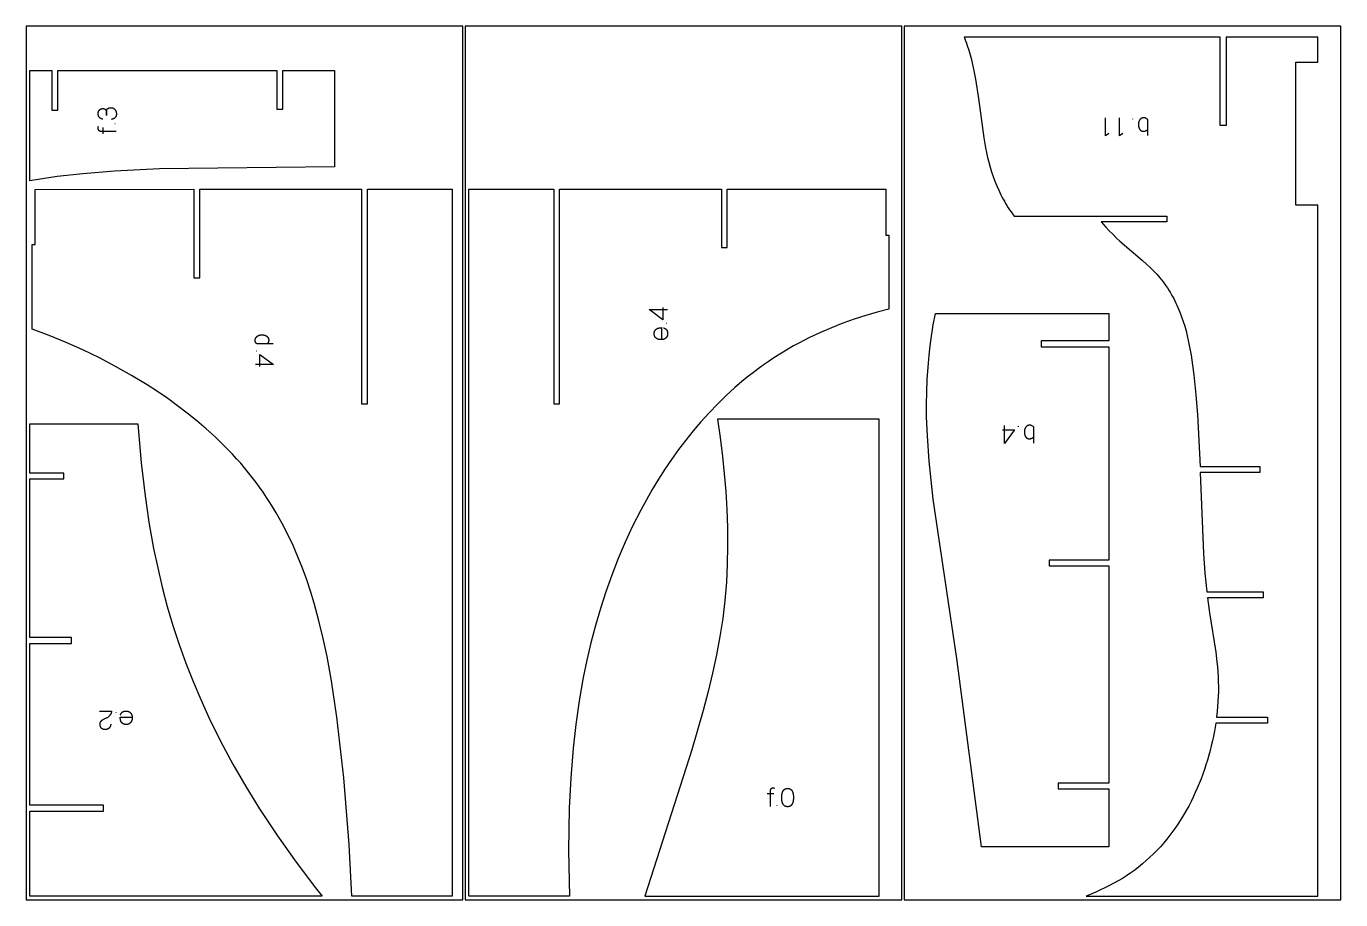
# Model space of a CAD drawing. Header units: millimetres. Extents: x 1718 to 33616, y 5029 to 7469.
# Drawn here: x 10305 to 13978, y 5029 to 7469 of the extents above; entities that cross this region are included whole.
import ezdxf

# ---------------------------------------------------------------- set-up
doc = ezdxf.new("R2010")
doc.units = ezdxf.units.MM
for name, color, linetype, true_color in [('ZZ_CORTE', 1, 'Continuous', 0xff0000), ('ZZ_GRABADO', 98, 'Continuous', 0x005600), ('ZZ_PANEL', 18, 'Continuous', 0x000000)]:
    doc.layers.add(name, color=color, linetype=linetype, true_color=true_color)

msp = doc.modelspace()

# ---------------------------------------------------------------- linework, layer by layer
at = {"layer": 'ZZ_CORTE'}
for points in [[(12925.8, 7439.2), (12927.9, 7434), (12930, 7428.7), (12932.4, 7422.3), (12934.7, 7415.8), (12939, 7402.7), (12942.8, 7389.4), (12946.3, 7376.1), (12949.5, 7362.6), (12952.4, 7349.1), (12957.5, 7322), (12966, 7267.2), (12981.1, 7157.4), (12985.8, 7130), (12988.5, 7116.4), (12991.5, 7102.9), (12994.8, 7089.4), (12998.4, 7076), (13002.5, 7062.8), (13006.9, 7049.6), (13011.7, 7036.6), (13016.9, 7023.7), (13022.5, 7011), (13028.5, 6998.6), (13031.7, 6992.4), (13035, 6986.3), (13038.4, 6980.3), (13041.9, 6974.3), (13045.5, 6968.4), (13049.3, 6962.5), (13053.1, 6956.7), (13057, 6951), (13061.3, 6945.1), (13065.6, 6939.2)], [(13267.1, 5039.2), (13914.4, 5039.2), (13914.4, 6969.2), (13853.1, 6969.2), (13853.1, 7369.2), (13914.4, 7369.2), (13914.4, 7439.2), (13684.4, 7439.2), (13657.9, 7439.2), (13657.9, 7192.2), (13641.4, 7192.2), (13641.4, 7439.2), (13155.8, 7439.2), (12925.8, 7439.2)], [(10315, 7037.9), (10315, 7345.8), (10376.4, 7345.8), (10376.4, 7234.8), (10392.9, 7234.8), (10392.9, 7345.8), (11005.3, 7345.8), (11005.3, 7237.5), (11021.8, 7237.5), (11021.8, 7345.8), (11166.5, 7345.8), (11166.5, 7077)], [(11166.5, 7077), (10677.3, 7071.5), (10552, 7064.9), (10462.8, 7057.4), (10391.7, 7049.2), (10321, 7038.8), (10315, 7037.9)], [(10321.8, 6622.8), (10321.8, 6859.9), (10330.1, 6859.9), (10330.1, 7013.5), (10773.2, 7013.8), (10773.2, 6766.4), (10789.7, 6766.4), (10789.7, 7013.8), (11241.8, 7014.1), (11241.8, 6414.6), (11258.3, 6414.6), (11258.3, 7014.1), (11495.6, 7014.2), (11495.6, 5039.2), (11214.4, 5039.2)], [(11822.9, 5039.2), (11541.7, 5039.2), (11541.7, 7014.2), (11779, 7014.2), (11779, 6414.7), (11795.5, 6414.7), (11795.5, 7014.2), (12247.6, 7014.2), (12247.6, 6851), (12264.1, 6851), (12264.1, 7014.2), (12707.2, 7014.2), (12707.2, 6885.3), (12715.5, 6885.3), (12715.5, 6678.8)], [(13065.6, 6939.2), (13295.6, 6939.2), (13492, 6939.2), (13492, 6922.7), (13308.8, 6922.7)], [(13308.8, 6922.7), (13315.3, 6915.3), (13321.8, 6908), (13331.4, 6898), (13341.2, 6888.2), (13351.2, 6878.6), (13361.4, 6869.3), (13424.6, 6815.4), (13434.8, 6806.1), (13444.9, 6796.6), (13454.6, 6786.7), (13459.4, 6781.7), (13464.1, 6776.6), (13468.7, 6771.4), (13473.1, 6766.1), (13477.5, 6760.7), (13481.8, 6755.2), (13485.9, 6749.7), (13489.9, 6744.1), (13493.9, 6738.3), (13497.6, 6732.5), (13501.3, 6726.6), (13504.9, 6720.7), (13508.3, 6714.7), (13511.6, 6708.6), (13514.8, 6702.4), (13517.9, 6696.2), (13520.8, 6689.9), (13523.6, 6683.6), (13526.4, 6677.2), (13529, 6670.7), (13533.8, 6657.8), (13538.3, 6644.6), (13542.4, 6631.4), (13546.1, 6618), (13549.5, 6604.5), (13552.5, 6591), (13555.3, 6577.4), (13560.3, 6550.1), (13564.5, 6522.7), (13568.1, 6495.2), (13573.9, 6440), (13578.2, 6384.7), (13585.3, 6239.2)], [(12715.5, 6678.8), (12683.2, 6670.5), (12650.8, 6661.1), (12618.6, 6650.8), (12586.9, 6639.5), (12555.5, 6627.2), (12524.5, 6613.9), (12494, 6599.5), (12464.1, 6584.2), (12449.3, 6576.1), (12434.7, 6567.8), (12420.3, 6559.2), (12406, 6550.3), (12391.8, 6541.2), (12377.9, 6531.9), (12364.1, 6522.3), (12350.5, 6512.5), (12337, 6502.4), (12323.8, 6492.1), (12310.7, 6481.6), (12285.1, 6459.8), (12260.3, 6437.2), (12236.3, 6413.8), (12213.1, 6389.6), (12190.6, 6364.7), (12168.9, 6339.2), (12148, 6313.2), (12127.8, 6286.6), (12108.4, 6259.4), (12089.7, 6231.8), (12071.7, 6203.8), (12054.5, 6175.3), (12037.9, 6146.5), (12022.1, 6117.3), (11999.6, 6072.9), (11978.7, 6027.9), (11959.3, 5982.2), (11941.2, 5936), (11924.6, 5889.4), (11909.4, 5842.3), (11895.5, 5794.8), (11882.9, 5747), (11871.6, 5698.8), (11861.5, 5650.2), (11850, 5585), (11840.6, 5519.1), (11833.2, 5452.8), (11826.5, 5369.3), (11822.5, 5285.3), (11820.7, 5167), (11822.9, 5039.2)], [(12974.9, 5176.9), (12906, 5703.3), (12839.9, 6148.2), (12828.5, 6254.7), (12823.4, 6325.3), (12821.2, 6378.1), (12820.8, 6413), (12821.3, 6447.7), (12822.7, 6482.2), (12825, 6516.5), (12828.2, 6550.5), (12832.3, 6584.4), (12839.9, 6634.9), (12845.6, 6667)], [(12845.6, 6667), (13329.9, 6667), (13329.9, 6590.3), (13141.2, 6590.3), (13141.2, 6573.8), (13330, 6573.8), (13330.3, 5978.1), (13163.8, 5978.1), (13163.8, 5961.6), (13330.3, 5961.6), (13330.7, 5355.2), (13188.7, 5355.2), (13188.7, 5338.7), (13330.7, 5338.7), (13330.8, 5176.9), (12974.9, 5176.9)], [(11214.4, 5039.2), (11207.4, 5183), (11192.1, 5369.8), (11172.9, 5539.6), (11157.8, 5641.1), (11145.5, 5708.4), (11134.9, 5758.6), (11123, 5808.5), (11109.4, 5858), (11099.4, 5890.8), (11088.6, 5923.2), (11076.8, 5955.3), (11064.2, 5987.1), (11050.6, 6018.5), (11035.9, 6049.4), (11020.3, 6079.8), (11012.1, 6094.8), (11003.6, 6109.6), (10994.8, 6124.3), (10985.8, 6138.8), (10976.5, 6153.2), (10967, 6167.3), (10957.1, 6181.3), (10947.1, 6195.1), (10936.7, 6208.7), (10926.1, 6222.2), (10915.3, 6235.4), (10904.2, 6248.4), (10892.9, 6261.1), (10881.3, 6273.7), (10857.5, 6298.3), (10833, 6322), (10807.7, 6345), (10781.7, 6367.2), (10755.1, 6388.6), (10727.9, 6409.4), (10700.2, 6429.4), (10672, 6448.7), (10643.3, 6467.3), (10599.5, 6493.9), (10554.8, 6519), (10509.3, 6542.7), (10463, 6565), (10416.2, 6585.8), (10368.7, 6605.2), (10321.8, 6622.8)], [(11132, 5039.2), (10315, 5039.2), (10315, 5276.5), (10520.9, 5276.5), (10520.9, 5293), (10315, 5293), (10315, 5745.1), (10431.6, 5745.1), (10431.6, 5761.6), (10315, 5761.6), (10315, 6204.7), (10409.9, 6204.7), (10409.9, 6221.2), (10315, 6221.2), (10315, 6358.6), (10617.1, 6358.6)], [(10617.1, 6358.6), (10626.4, 6249.6), (10637.1, 6157.3), (10647.9, 6083.8), (10660.8, 6010.6), (10672.2, 5956.2), (10684.9, 5902), (10699.1, 5848.4), (10714.9, 5795.2), (10732.2, 5742.6), (10750.9, 5690.5), (10771.1, 5639.1), (10792.6, 5588.3), (10815.4, 5538.2), (10847.8, 5472.5), (10882.3, 5408.2), (10918.7, 5345.1), (10956.8, 5283.2), (11006.7, 5207.7), (11058.9, 5134.2), (11113.4, 5062.6), (11132, 5039.2)], [(12236.4, 6371.9), (12243.9, 6320.3), (12250.4, 6267.8), (12255.5, 6218.8), (12259.6, 6169.2), (12262.7, 6119.1), (12264.5, 6068.6), (12265, 6017.8), (12264.1, 5967), (12261.6, 5916.1), (12257.4, 5865.3), (12254.6, 5840.1), (12251.3, 5814.8), (12243.6, 5764.3), (12234.2, 5713.6), (12223.1, 5662.4), (12210.6, 5610.5), (12196.7, 5557.6), (12164.8, 5447.8), (12033.4, 5039.2)], [(12033.4, 5039.2), (12688.2, 5039.2), (12688.2, 5734.9), (12688.2, 5751.4), (12688.2, 6363.7), (12688.2, 6371.9), (12514.1, 6371.9), (12236.4, 6371.9)], [(13585.3, 6239.2), (13751.9, 6239.2), (13751.9, 6222.7), (13585.8, 6222.7)], [(13606.2, 5872.7), (13612, 5830.9), (13629.3, 5721.2), (13632.6, 5693.6), (13633.9, 5679.8), (13635, 5666), (13635.8, 5652.1), (13636.3, 5638.2), (13636.5, 5624.4), (13636.4, 5610.5), (13636, 5596.6), (13635.4, 5582.7), (13634.4, 5568.9), (13633.1, 5555.1), (13631.3, 5539.2)], [(13629.1, 5522.7), (13625.3, 5500.1), (13622.7, 5486.5), (13619.8, 5472.9), (13616.7, 5459.4), (13613.4, 5446), (13609.7, 5432.6), (13605.9, 5419.2), (13601.8, 5406), (13597.5, 5392.8), (13592.9, 5379.7), (13588, 5366.7), (13582.9, 5353.8), (13577.6, 5341), (13572, 5328.3), (13566.1, 5315.7), (13560, 5303.3), (13553.6, 5291), (13546.9, 5278.8), (13540, 5266.8), (13532.8, 5254.9), (13525.3, 5243.2), (13517.6, 5231.7), (13509.5, 5220.4), (13501.2, 5209.3), (13492.6, 5198.4), (13483.7, 5187.7), (13474.5, 5177.3), (13465.1, 5167.2), (13455.3, 5157.3), (13445.3, 5147.6), (13435.1, 5138.3), (13424.5, 5129.2), (13413.7, 5120.5), (13402.7, 5112.1), (13391.4, 5104), (13379.9, 5096.3), (13368.2, 5088.9), (13356.2, 5081.8), (13344.1, 5075), (13331.8, 5068.5), (13319.4, 5062.3), (13306.9, 5056.4), (13294.2, 5050.7), (13267.1, 5039.2)], [(13631.3, 5539.2), (13773.8, 5539.2), (13773.8, 5522.7), (13629.1, 5522.7)]]:
    msp.add_lwpolyline(points, dxfattribs=at)
for points in [[(13585.8, 6222.7, 0), (13594.7, 5996.5, 0), (13598.8, 5941.2, 0), (13604.2, 5889.2, 0)], [(13604.2, 5889.2, 0), (13761.3, 5889.2, 0), (13761.3, 5872.7, 0), (13606.2, 5872.7, 0)]]:
    msp.add_polyline3d(points, dxfattribs=at)
at = {"layer": 'ZZ_GRABADO'}
for points in [[(10518.7, 7209.9), (10517.9, 7210.1), (10517.1, 7210.3), (10516.4, 7210.4), (10515.7, 7210.6), (10515.1, 7210.8), (10514.8, 7210.9), (10514.6, 7211), (10514.3, 7211.1), (10514, 7211.3), (10513.8, 7211.4), (10513.6, 7211.5), (10513.1, 7211.7), (10512.6, 7212), (10512.2, 7212.3), (10512, 7212.4), (10511.7, 7212.5), (10511.5, 7212.7), (10511.3, 7212.8), (10511.1, 7213), (10510.9, 7213.2), (10510.7, 7213.3), (10510.5, 7213.5), (10510.4, 7213.6), (10510.2, 7213.8), (10510, 7214), (10509.8, 7214.2), (10509.7, 7214.3), (10509.5, 7214.5), (10509.3, 7214.7), (10509.2, 7214.9), (10509, 7215.1), (10508.8, 7215.3), (10508.7, 7215.5), (10508.6, 7215.7), (10508.4, 7215.9), (10508.3, 7216.1), (10508.1, 7216.3), (10508, 7216.5), (10507.9, 7216.7), (10507.8, 7216.9), (10507.6, 7217.1), (10507.5, 7217.4), (10507.4, 7217.6), (10507.3, 7217.8), (10507.2, 7218.1), (10507.1, 7218.3), (10507, 7218.5), (10506.9, 7218.8), (10506.8, 7219), (10506.7, 7219.3), (10506.6, 7219.8), (10506.4, 7220.3), (10506.3, 7220.8), (10506.2, 7221.3), (10506.1, 7221.9), (10506, 7222.5), (10505.9, 7223), (10505.9, 7223.6), (10505.9, 7224.2), (10505.8, 7224.8), (10505.8, 7225.5), (10505.8, 7225.8), (10505.8, 7226.2), (10505.9, 7226.5), (10505.9, 7226.8), (10505.9, 7227.2), (10505.9, 7227.5), (10506, 7227.8), (10506, 7228.2), (10506.1, 7228.5), (10506.2, 7228.8), (10506.2, 7229.1), (10506.3, 7229.5), (10506.4, 7229.8), (10506.5, 7230.1), (10506.6, 7230.4), (10506.7, 7230.7), (10506.8, 7231), (10506.9, 7231.3), (10507.1, 7231.6), (10507.2, 7231.9), (10507.3, 7232.2), (10507.5, 7232.5), (10507.6, 7232.7), (10507.8, 7233), (10508, 7233.3), (10508.1, 7233.6), (10508.3, 7233.8), (10508.5, 7234.1), (10508.7, 7234.4), (10508.9, 7234.6), (10509.1, 7234.9), (10509.3, 7235.1), (10509.6, 7235.4), (10509.8, 7235.7), (10510, 7235.9), (10510.3, 7236.1), (10510.5, 7236.4), (10510.8, 7236.6), (10511, 7236.8), (10511.3, 7237), (10511.5, 7237.2), (10511.8, 7237.4), (10512.1, 7237.6), (10512.3, 7237.7), (10512.6, 7237.9), (10512.9, 7238.1), (10513.2, 7238.2), (10513.5, 7238.3), (10513.8, 7238.5), (10514.1, 7238.6), (10514.3, 7238.7), (10514.6, 7238.8), (10515, 7238.9), (10515.3, 7239), (10515.6, 7239.1), (10515.9, 7239.1), (10516.2, 7239.2), (10516.5, 7239.3), (10516.9, 7239.3), (10517.2, 7239.3), (10517.5, 7239.4), (10517.9, 7239.4), (10518.2, 7239.4), (10518.6, 7239.4), (10519, 7239.4), (10519.5, 7239.4), (10519.9, 7239.3), (10520.3, 7239.3), (10520.7, 7239.2), (10520.9, 7239.2), (10521.2, 7239.2), (10521.4, 7239.1), (10521.6, 7239.1), (10521.8, 7239), (10521.9, 7239), (10522.1, 7238.9), (10522.3, 7238.9), (10522.5, 7238.8), (10522.7, 7238.7), (10522.9, 7238.7), (10523.1, 7238.6), (10523.3, 7238.5), (10523.4, 7238.4), (10523.6, 7238.4), (10523.8, 7238.3), (10524, 7238.2), (10524.1, 7238.1), (10524.3, 7238), (10524.5, 7237.9), (10524.7, 7237.8), (10524.8, 7237.7), (10525, 7237.6), (10525.1, 7237.5), (10525.3, 7237.4), (10525.4, 7237.2), (10525.6, 7237.1), (10525.8, 7237), (10525.9, 7236.9), (10526, 7236.7), (10526.2, 7236.6), (10526.3, 7236.4), (10526.5, 7236.3), (10526.6, 7236.2), (10526.8, 7236), (10526.9, 7235.9), (10527, 7235.7), (10527.2, 7235.5), (10527.3, 7235.4), (10527.4, 7235.2), (10527.7, 7234.9), (10527.9, 7234.5), (10528.1, 7234.1), (10528.3, 7233.8), (10528.6, 7233.4), (10528.8, 7233), (10529, 7232.5)], [(10529, 7219.6), (10529, 7223.2), (10528.9, 7226.6), (10528.9, 7227.6), (10529, 7228.5), (10529, 7229.5), (10529.1, 7230.4), (10529.1, 7231.2), (10529.2, 7232), (10529.3, 7232.8), (10529.5, 7233.5), (10529.5, 7233.9), (10529.6, 7234.2), (10529.7, 7234.5), (10529.8, 7234.8), (10529.9, 7235.1), (10529.9, 7235.4), (10530, 7235.7), (10530.1, 7236), (10530.2, 7236.3), (10530.4, 7236.5), (10530.5, 7236.8), (10530.6, 7237), (10530.7, 7237.2), (10530.8, 7237.3), (10530.8, 7237.4), (10530.9, 7237.5), (10531, 7237.6), (10531, 7237.7), (10531.2, 7238), (10531.3, 7238.1), (10531.4, 7238.2), (10531.5, 7238.3), (10531.6, 7238.5), (10531.7, 7238.6), (10531.8, 7238.7), (10531.9, 7238.8), (10532, 7238.9), (10532.2, 7239), (10532.3, 7239.1), (10532.4, 7239.2), (10532.5, 7239.4), (10532.7, 7239.5), (10532.8, 7239.6), (10532.9, 7239.7), (10533.1, 7239.7), (10533.2, 7239.8), (10533.4, 7239.9), (10533.5, 7240), (10533.7, 7240.1), (10533.8, 7240.2), (10534, 7240.3), (10534.1, 7240.4), (10534.4, 7240.5), (10534.8, 7240.7), (10535.1, 7240.8), (10535.5, 7240.9), (10535.9, 7241.1), (10536.3, 7241.2), (10536.6, 7241.3), (10537.1, 7241.4), (10537.5, 7241.5), (10537.9, 7241.6), (10538.3, 7241.6), (10538.8, 7241.7), (10539.3, 7241.7), (10539.7, 7241.8), (10540.2, 7241.8), (10540.7, 7241.9), (10541.8, 7241.9), (10542.8, 7241.9), (10543.2, 7241.9), (10543.5, 7241.9), (10543.9, 7241.9), (10544.3, 7241.8), (10544.6, 7241.8), (10544.9, 7241.7), (10545.3, 7241.6), (10545.6, 7241.5), (10546, 7241.5), (10546.3, 7241.4), (10546.6, 7241.2), (10547, 7241.1), (10547.3, 7241), (10547.6, 7240.8), (10547.9, 7240.7), (10548.2, 7240.5), (10548.5, 7240.3), (10548.9, 7240.2), (10549.2, 7240), (10549.5, 7239.8), (10549.8, 7239.5), (10550.1, 7239.3), (10550.4, 7239.1), (10550.6, 7238.8), (10550.9, 7238.6), (10551.2, 7238.3), (10551.5, 7238), (10551.8, 7237.7), (10552, 7237.4), (10552.3, 7237.1), (10552.6, 7236.8), (10552.9, 7236.5), (10553.1, 7236.1), (10553.3, 7235.8), (10553.6, 7235.5), (10553.8, 7235.2), (10554, 7234.8), (10554.2, 7234.5), (10554.4, 7234.2), (10554.6, 7233.8), (10554.8, 7233.5), (10555, 7233.2), (10555.1, 7232.8), (10555.3, 7232.5), (10555.4, 7232.1), (10555.6, 7231.8), (10555.7, 7231.4), (10555.9, 7231.1), (10556, 7230.7), (10556.1, 7230.4), (10556.2, 7230), (10556.3, 7229.7), (10556.4, 7229.3), (10556.5, 7228.9), (10556.5, 7228.6), (10556.6, 7228.2), (10556.7, 7227.8), (10556.7, 7227.5), (10556.8, 7227.1), (10556.8, 7226.7), (10556.8, 7226.4), (10556.8, 7226), (10556.9, 7225.6), (10556.9, 7225.2), (10556.8, 7224.4), (10556.8, 7223.5), (10556.8, 7223.1), (10556.7, 7222.7), (10556.7, 7222.3), (10556.6, 7221.9), (10556.6, 7221.5), (10556.5, 7221.2), (10556.4, 7220.8), (10556.4, 7220.4), (10556.3, 7220.1), (10556.2, 7219.7), (10556.1, 7219.4), (10556, 7219), (10555.9, 7218.7), (10555.8, 7218.3), (10555.6, 7218), (10555.5, 7217.7), (10555.4, 7217.4), (10555.2, 7217.1), (10555.1, 7216.8), (10554.9, 7216.5), (10554.7, 7216.2), (10554.6, 7215.9), (10554.4, 7215.6), (10554.2, 7215.3), (10554, 7215.1), (10553.8, 7214.8), (10553.6, 7214.5), (10553.4, 7214.3), (10553.2, 7214), (10552.9, 7213.8), (10552.7, 7213.6), (10552.5, 7213.3), (10552.2, 7213.1), (10552, 7212.9), (10551.7, 7212.7), (10551.4, 7212.5), (10551.2, 7212.3), (10550.9, 7212.1), (10550.6, 7211.9), (10550.3, 7211.7), (10550, 7211.5), (10549.7, 7211.4), (10549.4, 7211.2), (10549.1, 7211), (10548.7, 7210.9), (10548.4, 7210.7), (10548, 7210.6), (10547.7, 7210.5), (10547.3, 7210.3), (10547, 7210.2), (10546.6, 7210.1), (10546.2, 7210), (10545.9, 7209.9), (10545.5, 7209.8), (10545.1, 7209.7), (10544.7, 7209.6), (10543.8, 7209.4), (10543, 7209.3)], [(10529, 7232.5), (10529, 7219.6)], [(13330.7, 7169.7), (13321.3, 7163.2), (13321.3, 7213.2)], [(13369.6, 7169.7), (13360.2, 7163.2), (13360.2, 7213.2)], [(13396.2, 7210.7), (13396.2, 7209.6)], [(13439.1, 7208.5), (13437.4, 7209.9), (13436, 7211), (13435.4, 7211.4), (13434.9, 7211.8), (13434.6, 7211.9), (13434.4, 7212.1), (13434.2, 7212.2), (13434.1, 7212.3), (13433.7, 7212.5), (13433.2, 7212.7), (13432.8, 7212.9), (13432.4, 7213), (13432, 7213.2), (13431.8, 7213.3), (13431.6, 7213.3), (13431.4, 7213.4), (13431.2, 7213.5), (13431, 7213.5), (13430.7, 7213.6), (13430.5, 7213.6), (13430.3, 7213.7), (13430.1, 7213.7), (13429.9, 7213.7), (13429.7, 7213.8), (13429.4, 7213.8), (13429, 7213.9), (13428.6, 7213.9), (13428.1, 7213.9), (13427.7, 7213.9), (13427.2, 7213.9), (13426.8, 7213.9), (13426.6, 7213.9), (13426.3, 7213.8), (13426.1, 7213.8), (13425.9, 7213.8), (13425.7, 7213.8), (13425.5, 7213.7), (13425.3, 7213.7), (13425.1, 7213.6), (13424.9, 7213.6), (13424.7, 7213.5), (13424.5, 7213.5), (13424.3, 7213.4), (13424.1, 7213.4), (13423.9, 7213.3), (13423.7, 7213.2), (13423.5, 7213.2), (13423.3, 7213.1), (13423.1, 7213), (13422.9, 7212.9), (13422.7, 7212.8), (13422.5, 7212.7), (13422.3, 7212.6), (13422.1, 7212.5), (13421.9, 7212.4), (13421.5, 7212.2), (13421.2, 7212), (13420.8, 7211.7), (13420.4, 7211.5), (13420.1, 7211.2), (13419.7, 7210.9), (13419.4, 7210.6), (13419, 7210.2), (13418.7, 7209.9), (13418.3, 7209.5), (13418, 7209.2), (13417.7, 7208.8), (13417.3, 7208.4), (13417, 7208), (13416.7, 7207.5), (13416.4, 7207.1), (13416, 7206.6), (13415.7, 7206.1), (13415.4, 7205.6), (13415.3, 7205.4), (13415.2, 7205.2), (13415, 7204.9), (13414.9, 7204.7), (13414.8, 7204.4), (13414.7, 7204.2), (13414.6, 7203.9), (13414.5, 7203.6), (13414.4, 7203.3), (13414.3, 7203.1), (13414.2, 7202.8), (13414.1, 7202.5), (13414, 7202.2), (13413.9, 7201.9), (13413.8, 7201.2), (13413.6, 7200.6), (13413.5, 7199.9), (13413.4, 7199.2), (13413.3, 7198.5), (13413.3, 7197.8), (13413.2, 7197), (13413.2, 7196.2), (13413.2, 7195.4), (13413.2, 7194.5), (13413.3, 7193.6), (13413.3, 7192.7), (13413.4, 7191.9), (13413.5, 7190.8), (13413.7, 7189.7), (13413.9, 7188.7), (13414.1, 7187.7), (13414.4, 7186.7), (13414.5, 7186.3), (13414.6, 7185.8), (13414.8, 7185.4), (13414.9, 7185), (13415, 7184.6), (13415.2, 7184.2), (13415.4, 7183.8), (13415.5, 7183.4), (13415.7, 7183), (13415.9, 7182.7), (13416.1, 7182.3), (13416.3, 7182), (13416.5, 7181.7), (13416.7, 7181.4), (13416.9, 7181.1), (13417.1, 7180.8), (13417.3, 7180.5), (13417.5, 7180.2), (13417.7, 7180), (13418, 7179.7), (13418.1, 7179.6), (13418.2, 7179.5), (13418.3, 7179.4), (13418.5, 7179.3), (13418.7, 7179.1), (13418.9, 7178.9), (13419.2, 7178.7), (13419.4, 7178.5), (13419.7, 7178.3), (13419.9, 7178.1), (13420.2, 7178), (13420.4, 7177.8), (13420.7, 7177.7), (13420.9, 7177.5), (13421.2, 7177.4), (13421.4, 7177.2), (13421.7, 7177.1), (13421.9, 7177), (13422.2, 7176.9), (13422.5, 7176.8), (13422.7, 7176.7), (13423, 7176.6), (13423.3, 7176.5), (13423.5, 7176.4), (13423.8, 7176.3), (13424.1, 7176.3), (13424.4, 7176.2), (13424.6, 7176.2), (13424.9, 7176.1), (13425.2, 7176.1), (13425.5, 7176), (13425.8, 7176), (13426.1, 7176), (13426.3, 7176), (13426.6, 7176), (13426.9, 7176), (13427.3, 7176), (13427.7, 7176), (13428.1, 7176), (13428.5, 7176), (13428.9, 7176.1), (13429.3, 7176.1), (13429.8, 7176.2), (13430.2, 7176.3), (13430.5, 7176.3), (13430.9, 7176.4), (13431.2, 7176.5), (13431.5, 7176.5), (13431.9, 7176.6), (13432.2, 7176.7), (13432.5, 7176.9), (13432.8, 7177), (13433.1, 7177.1), (13433.4, 7177.2), (13433.7, 7177.4), (13434, 7177.5), (13434.3, 7177.7), (13434.5, 7177.8), (13434.8, 7178), (13435.2, 7178.3), (13435.3, 7178.4), (13435.7, 7178.6), (13436.1, 7178.9), (13436.6, 7179.3), (13439.1, 7181.5)], [(13439.1, 7163.7), (13439.1, 7208.5)], [(10505.8, 7189.4), (10504.9, 7186.5), (10504.8, 7186), (10504.7, 7185.7), (10504.6, 7185.5), (10504.6, 7185.4), (10504.6, 7185.4), (10504.6, 7185.3), (10504.6, 7185.3), (10504.6, 7185.3), (10504.6, 7185.3), (10504.6, 7185.3), (10504.6, 7185.2), (10504.6, 7185), (10504.6, 7184.8), (10504.6, 7184.6), (10504.6, 7184.4), (10504.7, 7184.2), (10504.7, 7184.1), (10504.7, 7183.9), (10504.8, 7183.7), (10504.8, 7183.5), (10504.9, 7183.3), (10504.9, 7183.1), (10505, 7182.9), (10505, 7182.7), (10505.1, 7182.5), (10505.2, 7182.3), (10505.2, 7182.1), (10505.3, 7181.9), (10505.4, 7181.8), (10505.5, 7181.6), (10505.6, 7181.4), (10505.7, 7181.2), (10505.8, 7181), (10505.9, 7180.8), (10506, 7180.7), (10506.2, 7180.5), (10506.3, 7180.3), (10506.4, 7180.1), (10506.5, 7180), (10506.7, 7179.8), (10506.8, 7179.6), (10507, 7179.4), (10507.1, 7179.3), (10507.3, 7179.1), (10507.5, 7178.9), (10507.6, 7178.8), (10507.8, 7178.6), (10507.9, 7178.5), (10508.1, 7178.3), (10508.3, 7178.2), (10508.4, 7178.1), (10508.6, 7177.9), (10508.8, 7177.8), (10509, 7177.7), (10509.1, 7177.6), (10509.3, 7177.5), (10509.5, 7177.4), (10509.7, 7177.3), (10509.8, 7177.2), (10510, 7177.1), (10510.2, 7177), (10510.4, 7177), (10510.6, 7176.9), (10510.8, 7176.8), (10510.9, 7176.8), (10511.1, 7176.7), (10511.3, 7176.7), (10511.5, 7176.7), (10511.7, 7176.6), (10511.9, 7176.6), (10512.1, 7176.6), (10512.3, 7176.5), (10512.5, 7176.5), (10512.7, 7176.5), (10512.9, 7176.5)], [(10512.9, 7176.5), (10556, 7176.5)], [(10519.9, 7168.6), (10519.9, 7186.8)], [(10553.5, 7196.3), (10552.4, 7196.3)], [(12084.4, 6683.2), (12084.4, 6649.6), (12046.1, 6677.8), (12096.7, 6677.8)], [(12085.5, 6627), (12086.7, 6626.5), (12087.9, 6625.9), (12089.2, 6625.3), (12090.4, 6624.7), (12090.7, 6624.5), (12091, 6624.4), (12091.3, 6624.2), (12091.6, 6624), (12091.9, 6623.7), (12092.2, 6623.5), (12092.5, 6623.3), (12092.8, 6623), (12093.1, 6622.8), (12093.3, 6622.5), (12093.6, 6622.2), (12093.8, 6621.9), (12094.1, 6621.6), (12094.3, 6621.3), (12094.6, 6620.9), (12094.8, 6620.6), (12095.1, 6620.3), (12095.3, 6619.9), (12095.5, 6619.5), (12095.7, 6619.2), (12095.9, 6618.8), (12096.1, 6618.4), (12096.2, 6618), (12096.4, 6617.6), (12096.5, 6617.2), (12096.6, 6616.7), (12096.8, 6616.3), (12096.9, 6615.9), (12097, 6615.4), (12097, 6614.9), (12097.1, 6614.5), (12097.2, 6614), (12097.2, 6613.5), (12097.3, 6613.1), (12097.3, 6612.6), (12097.3, 6612.1), (12097.3, 6611.6), (12097.3, 6611.2), (12097.3, 6610.7), (12097.3, 6610.2), (12097.3, 6609.7), (12097.3, 6609.3), (12097.2, 6608.8), (12097.2, 6608.3), (12097.1, 6607.9), (12097.1, 6607.4), (12097, 6606.9), (12096.9, 6606.5), (12096.8, 6606), (12096.7, 6605.5), (12096.6, 6605.1), (12096.5, 6604.7), (12096.3, 6604.2), (12096.2, 6603.8), (12096, 6603.4), (12095.8, 6603), (12095.6, 6602.5), (12095.4, 6602.1), (12095.2, 6601.7), (12094.9, 6601.4), (12094.7, 6601), (12094.4, 6600.6), (12094.1, 6600.2), (12093.8, 6599.9), (12093.5, 6599.5), (12093.2, 6599.2), (12092.9, 6598.9), (12092.5, 6598.5), (12092.2, 6598.2), (12091.9, 6597.9), (12091.6, 6597.6), (12091.2, 6597.4), (12090.9, 6597.1), (12090.5, 6596.8), (12090.2, 6596.6), (12089.8, 6596.4), (12089.5, 6596.1), (12089.1, 6595.9), (12088.7, 6595.7), (12088.3, 6595.5), (12088, 6595.3), (12087.6, 6595.2), (12087.2, 6595), (12086.8, 6594.9), (12086.4, 6594.7), (12086, 6594.6), (12085.6, 6594.5), (12085.1, 6594.4), (12084.7, 6594.3), (12084.3, 6594.2), (12083.8, 6594.1), (12083.4, 6594), (12082.9, 6594), (12082.5, 6593.9), (12082, 6593.9), (12081.6, 6593.9), (12078.1, 6593.8), (12076.5, 6593.8), (12075, 6593.8), (12074.8, 6593.8), (12074.6, 6593.8), (12074.4, 6593.8), (12074.2, 6593.9), (12074.1, 6593.9), (12073.9, 6593.9), (12073.7, 6593.9), (12073.5, 6594), (12073.3, 6594), (12073.1, 6594.1), (12072.7, 6594.2), (12072.2, 6594.3), (12071.8, 6594.5), (12071.4, 6594.6), (12070.9, 6594.8), (12070.5, 6595), (12070, 6595.2), (12069.5, 6595.4), (12069, 6595.7), (12068.5, 6596), (12068, 6596.2), (12067.5, 6596.5), (12067.1, 6596.8), (12066.6, 6597.1), (12066.2, 6597.4), (12065.7, 6597.7), (12065.3, 6598), (12064.9, 6598.4), (12064.6, 6598.7), (12064.2, 6599), (12063.9, 6599.3), (12063.5, 6599.6), (12063.2, 6599.9), (12063.1, 6600.1), (12063, 6600.3), (12062.8, 6600.4), (12062.7, 6600.6), (12062.6, 6600.8), (12062.5, 6600.9), (12062.3, 6601.1), (12062.2, 6601.3), (12062, 6601.6), (12061.8, 6601.9), (12061.6, 6602.3), (12061.4, 6602.6), (12061.3, 6603), (12061.1, 6603.4), (12060.9, 6603.7), (12060.8, 6604.1), (12060.7, 6604.5), (12060.5, 6604.8), (12060.4, 6605.2), (12060.3, 6605.6), (12060.2, 6606), (12060.1, 6606.4), (12060, 6606.8), (12060, 6607.2), (12059.9, 6607.6), (12059.8, 6608), (12059.8, 6608.4), (12059.8, 6608.8), (12059.7, 6609.2), (12059.7, 6609.6), (12059.7, 6610), (12059.7, 6610.4), (12059.7, 6610.8), (12059.7, 6611.2), (12059.7, 6611.6), (12059.8, 6612), (12059.8, 6612.5), (12059.8, 6612.9), (12059.9, 6613.3), (12060, 6613.7), (12060, 6614.1), (12060.1, 6614.5), (12060.2, 6614.9), (12060.3, 6615.3), (12060.4, 6615.7), (12060.5, 6616.1), (12060.7, 6616.5), (12060.8, 6616.9), (12061, 6617.2), (12061.1, 6617.6), (12061.3, 6618), (12061.5, 6618.3), (12061.7, 6618.7), (12061.9, 6619), (12062.1, 6619.4), (12062.3, 6619.7), (12062.5, 6620.1), (12062.8, 6620.4), (12063, 6620.7), (12063.3, 6621.1), (12063.5, 6621.4), (12063.8, 6621.7), (12064, 6621.9), (12064.3, 6622.2), (12064.6, 6622.5), (12064.9, 6622.7), (12065.2, 6623), (12065.5, 6623.2), (12065.8, 6623.4), (12066.1, 6623.7), (12066.4, 6623.9), (12066.7, 6624.1), (12067.1, 6624.3), (12067.4, 6624.5), (12067.7, 6624.6), (12068.1, 6624.8), (12068.4, 6625), (12068.8, 6625.1), (12069.1, 6625.3), (12069.5, 6625.4), (12069.9, 6625.6), (12070.3, 6625.7), (12070.6, 6625.8), (12071, 6625.9), (12071.4, 6626), (12071.8, 6626.2), (12072.2, 6626.3), (12072.6, 6626.3), (12073.5, 6626.5), (12074.3, 6626.7), (12076.1, 6627), (12078, 6627.2), (12079.9, 6627.4)], [(12079.9, 6627.4), (12079.9, 6593.9)], [(12094.1, 6639.4), (12093, 6639.4)], [(10950.2, 6581.8), (10949.9, 6582), (10949.5, 6582.2), (10949.2, 6582.4), (10948.9, 6582.7), (10948.6, 6582.9), (10948.3, 6583.1), (10948, 6583.4), (10947.8, 6583.6), (10947.5, 6583.9), (10947.3, 6584.1), (10947, 6584.4), (10946.8, 6584.6), (10946.7, 6584.8), (10946.6, 6584.9), (10946.5, 6585), (10946.4, 6585.2), (10946.3, 6585.3), (10946.2, 6585.5), (10946.1, 6585.6), (10946, 6585.8), (10945.9, 6585.9), (10945.9, 6586.1), (10945.8, 6586.2), (10945.7, 6586.4), (10945.6, 6586.5), (10945.6, 6586.7), (10945.5, 6586.8), (10945.4, 6587), (10945.4, 6587.1), (10945.3, 6587.3), (10945.2, 6587.5), (10945.2, 6587.6), (10945.1, 6587.8), (10945.1, 6588), (10945, 6588.3), (10944.9, 6588.6), (10944.8, 6589), (10944.8, 6589.3), (10944.7, 6589.7), (10944.7, 6590.1), (10944.7, 6590.4), (10944.6, 6590.8), (10944.6, 6591.2), (10944.6, 6591.7), (10944.7, 6592.1), (10944.7, 6592.5), (10944.7, 6593), (10944.8, 6593.4), (10944.8, 6593.9), (10944.9, 6594.3), (10945, 6594.7), (10945.1, 6595.1), (10945.2, 6595.5), (10945.3, 6595.9), (10945.4, 6596.3), (10945.5, 6596.7), (10945.7, 6597.1), (10945.8, 6597.5), (10946, 6597.8), (10946.2, 6598.2), (10946.4, 6598.6), (10946.6, 6598.9), (10946.8, 6599.3), (10947, 6599.6), (10947.2, 6600), (10947.5, 6600.3), (10947.7, 6600.6), (10948, 6601), (10948.3, 6601.3), (10948.6, 6601.6), (10948.9, 6601.9), (10949.2, 6602.2), (10949.5, 6602.5), (10949.8, 6602.8), (10950.2, 6603.1), (10950.5, 6603.3), (10950.8, 6603.6), (10951.1, 6603.8), (10951.5, 6604.1), (10951.8, 6604.3), (10952.2, 6604.5), (10952.5, 6604.7), (10952.9, 6604.9), (10953.2, 6605.1), (10953.6, 6605.3), (10954, 6605.5), (10954.4, 6605.7), (10954.7, 6605.8), (10955.1, 6606), (10955.5, 6606.1), (10955.9, 6606.3), (10956.3, 6606.4), (10956.7, 6606.5), (10957.1, 6606.6), (10957.5, 6606.7), (10957.9, 6606.8), (10958.4, 6606.9), (10958.8, 6607), (10959.2, 6607.1), (10959.7, 6607.1), (10960.1, 6607.2), (10960.6, 6607.2), (10961, 6607.2), (10961.5, 6607.3), (10961.9, 6607.3), (10962.4, 6607.3), (10962.9, 6607.3), (10963.9, 6607.3), (10964.8, 6607.3), (10965.8, 6607.2), (10966.7, 6607.1), (10967.6, 6607), (10968.5, 6606.8), (10969.4, 6606.7), (10969.8, 6606.6), (10970.3, 6606.5), (10970.7, 6606.4), (10971.1, 6606.2), (10971.5, 6606.1), (10971.9, 6606), (10972.3, 6605.9), (10972.7, 6605.7), (10973, 6605.6), (10973.4, 6605.4), (10973.8, 6605.2), (10974.2, 6605.1), (10974.5, 6604.9), (10974.9, 6604.7), (10975.2, 6604.5), (10975.6, 6604.3), (10975.9, 6604.1), (10976.2, 6603.9), (10976.6, 6603.7), (10977, 6603.4), (10977.4, 6603.1), (10977.7, 6602.9), (10978.1, 6602.6), (10978.4, 6602.3), (10978.7, 6602), (10979, 6601.7), (10979.3, 6601.4), (10979.6, 6601.1), (10979.8, 6600.7), (10980.1, 6600.4), (10980.3, 6600.1), (10980.6, 6599.7), (10980.8, 6599.4), (10981, 6599), (10981.2, 6598.6), (10981.3, 6598.3), (10981.5, 6597.9), (10981.7, 6597.5), (10981.8, 6597.1), (10981.9, 6596.7), (10982.1, 6596.3), (10982.2, 6595.8), (10982.3, 6595.4), (10982.3, 6595), (10982.4, 6594.5), (10982.5, 6594.1), (10982.5, 6593.6), (10982.5, 6593.1), (10982.5, 6592.7), (10982.6, 6592.2), (10982.5, 6591.8), (10982.5, 6591.4), (10982.5, 6591), (10982.5, 6590.7), (10982.4, 6590.3), (10982.4, 6589.9), (10982.3, 6589.6), (10982.2, 6589.2), (10982.2, 6588.9), (10982.1, 6588.5), (10982, 6588.2), (10981.8, 6587.8), (10981.7, 6587.5), (10981.6, 6587.1), (10981.4, 6586.8), (10981.3, 6586.5), (10981.1, 6586.2), (10981, 6585.8), (10980.8, 6585.5), (10980.6, 6585.2), (10980.4, 6584.9), (10980.2, 6584.6), (10980, 6584.3), (10979.7, 6584), (10979.5, 6583.7), (10979.2, 6583.4), (10979, 6583.2), (10978.7, 6582.9), (10978.4, 6582.6), (10978.1, 6582.3), (10977.8, 6582.1), (10977.5, 6581.8)], [(10995, 6581.8), (10950.2, 6581.8)], [(10957.6, 6519.1), (10957.6, 6552.7), (10996, 6524.4), (10945.3, 6524.4)], [(10948, 6562.9), (10949.1, 6562.9)], [(13120.3, 6349.5), (13118.5, 6350.9), (13117.1, 6352), (13116.5, 6352.4), (13116, 6352.8), (13115.8, 6352.9), (13115.6, 6353.1), (13115.4, 6353.2), (13115.2, 6353.3), (13114.8, 6353.5), (13114.4, 6353.7), (13114, 6353.9), (13113.6, 6354.1), (13113.2, 6354.2), (13112.9, 6354.3), (13112.7, 6354.4), (13112.5, 6354.4), (13112.3, 6354.5), (13112.1, 6354.5), (13111.9, 6354.6), (13111.7, 6354.6), (13111.5, 6354.7), (13111.2, 6354.7), (13111, 6354.8), (13110.8, 6354.8), (13110.6, 6354.8), (13110.1, 6354.9), (13109.7, 6354.9), (13109.3, 6354.9), (13108.8, 6354.9), (13108.3, 6354.9), (13107.9, 6354.9), (13107.7, 6354.9), (13107.5, 6354.9), (13107.3, 6354.8), (13107.1, 6354.8), (13106.9, 6354.8), (13106.7, 6354.7), (13106.4, 6354.7), (13106.2, 6354.7), (13106, 6354.6), (13105.8, 6354.6), (13105.6, 6354.5), (13105.4, 6354.4), (13105.2, 6354.4), (13105, 6354.3), (13104.8, 6354.2), (13104.6, 6354.2), (13104.4, 6354.1), (13104.2, 6354), (13104, 6353.9), (13103.8, 6353.8), (13103.6, 6353.7), (13103.5, 6353.7), (13103.3, 6353.6), (13103.1, 6353.4), (13102.7, 6353.2), (13102.3, 6353), (13102, 6352.7), (13101.6, 6352.5), (13101.2, 6352.2), (13100.9, 6351.9), (13100.5, 6351.6), (13100.2, 6351.3), (13099.8, 6350.9), (13099.5, 6350.6), (13099.1, 6350.2), (13098.8, 6349.8), (13098.5, 6349.4), (13098.1, 6349), (13097.8, 6348.5), (13097.5, 6348.1), (13097.2, 6347.6), (13096.9, 6347.1), (13096.6, 6346.7), (13096.4, 6346.4), (13096.3, 6346.2), (13096.2, 6345.9), (13096, 6345.7), (13095.9, 6345.4), (13095.8, 6345.2), (13095.7, 6344.9), (13095.6, 6344.6), (13095.5, 6344.4), (13095.4, 6344.1), (13095.3, 6343.8), (13095.2, 6343.5), (13095.1, 6343.2), (13095.1, 6342.9), (13094.9, 6342.3), (13094.8, 6341.6), (13094.7, 6340.9), (13094.6, 6340.2), (13094.5, 6339.5), (13094.4, 6338.8), (13094.4, 6338), (13094.4, 6337.2), (13094.4, 6336.4), (13094.4, 6335.5), (13094.4, 6334.6), (13094.5, 6333.8), (13094.5, 6332.9), (13094.7, 6331.8), (13094.9, 6330.7), (13095.1, 6329.7), (13095.3, 6328.7), (13095.5, 6327.7), (13095.6, 6327.3), (13095.8, 6326.9), (13095.9, 6326.4), (13096, 6326), (13096.2, 6325.6), (13096.3, 6325.2), (13096.5, 6324.8), (13096.7, 6324.4), (13096.8, 6324.1), (13097, 6323.7), (13097.2, 6323.4), (13097.4, 6323), (13097.6, 6322.7), (13097.8, 6322.4), (13098, 6322.1), (13098.2, 6321.8), (13098.4, 6321.5), (13098.7, 6321.2), (13098.9, 6321), (13099.1, 6320.7), (13099.2, 6320.6), (13099.4, 6320.5), (13099.5, 6320.4), (13099.6, 6320.3), (13099.9, 6320.1), (13100.1, 6319.9), (13100.3, 6319.7), (13100.6, 6319.5), (13100.8, 6319.3), (13101.1, 6319.2), (13101.3, 6319), (13101.6, 6318.8), (13101.8, 6318.7), (13102.1, 6318.5), (13102.3, 6318.4), (13102.6, 6318.3), (13102.8, 6318.1), (13103.1, 6318), (13103.4, 6317.9), (13103.6, 6317.8), (13103.9, 6317.7), (13104.1, 6317.6), (13104.4, 6317.5), (13104.7, 6317.4), (13105, 6317.4), (13105.2, 6317.3), (13105.5, 6317.2), (13105.8, 6317.2), (13106.1, 6317.1), (13106.4, 6317.1), (13106.6, 6317), (13106.9, 6317), (13107.2, 6317), (13107.5, 6317), (13107.8, 6317), (13108.1, 6317), (13108.5, 6317), (13108.9, 6317), (13109.3, 6317), (13109.7, 6317), (13110.1, 6317.1), (13110.5, 6317.1), (13110.9, 6317.2), (13111.4, 6317.3), (13111.7, 6317.3), (13112, 6317.4), (13112.4, 6317.5), (13112.7, 6317.6), (13113, 6317.7), (13113.3, 6317.8), (13113.6, 6317.9), (13113.9, 6318), (13114.2, 6318.1), (13114.5, 6318.2), (13114.8, 6318.4), (13115.1, 6318.5), (13115.4, 6318.7), (13115.7, 6318.9), (13116, 6319), (13116.4, 6319.3), (13116.5, 6319.4), (13116.8, 6319.6), (13117.2, 6319.9), (13117.7, 6320.3), (13120.3, 6322.5)], [(13033.5, 6342), (13067.1, 6342), (13038.9, 6303.7), (13038.9, 6354.3)], [(13077.3, 6351.7), (13077.3, 6350.6)], [(13120.3, 6304.7), (13120.3, 6349.5)], [(10509.8, 5555.5), (10543.3, 5555.5)], [(10543.3, 5555.5), (10543.3, 5555.5), (10543.3, 5555.5), (10543.3, 5555.5), (10543.3, 5555.5), (10543.3, 5555.5), (10543.3, 5555.5), (10543.3, 5555.5), (10543.3, 5555.4), (10543.3, 5555.4), (10543.3, 5555.4), (10543.3, 5555.4), (10543.3, 5555.4), (10543.2, 5555.4), (10543.2, 5555.4), (10543.2, 5555.4), (10543.2, 5555.4), (10543.2, 5555.4), (10543.2, 5555.3), (10543.2, 5555.3), (10543.2, 5555.3), (10543.2, 5555.3), (10543.2, 5555.2), (10543.2, 5555.2), (10543.2, 5555.2), (10543.2, 5555.2), (10543.2, 5555.1), (10543.2, 5555.1), (10543.1, 5555), (10543.1, 5554.9), (10543.1, 5554.9), (10543.1, 5554.8), (10543.1, 5554.7), (10543.1, 5554.6), (10543.1, 5554.6), (10543.1, 5554.5), (10543.1, 5554.5), (10543.1, 5554.4), (10543.1, 5554.3), (10543.1, 5554.2), (10543.1, 5554), (10543, 5553.9), (10543, 5553.5), (10542.8, 5552.7), (10542.5, 5551.6), (10542.4, 5551.3), (10542.4, 5551), (10542.3, 5550.7), (10542.2, 5550.4), (10542.1, 5550.1), (10542, 5549.9), (10541.8, 5549.6), (10541.7, 5549.3), (10541.6, 5549), (10541.5, 5548.7), (10541.3, 5548.4), (10541.2, 5548.1), (10540.9, 5547.6), (10540.5, 5547), (10540.2, 5546.4), (10539.8, 5545.9), (10539.4, 5545.3), (10538.9, 5544.7), (10538.5, 5544.1), (10538, 5543.5), (10537.4, 5542.9), (10536.9, 5542.2), (10536.3, 5541.6), (10535.8, 5541), (10535.2, 5540.5), (10534.7, 5540), (10534.1, 5539.5), (10533.5, 5539), (10533, 5538.6), (10532.7, 5538.4), (10532.5, 5538.2), (10531.4, 5537.5), (10530.9, 5537.2), (10530.4, 5536.9), (10529.9, 5536.7), (10529.4, 5536.4), (10529, 5536.2), (10528.6, 5536), (10526.5, 5535.1), (10524, 5534.1), (10522.6, 5533.5), (10521.2, 5532.9), (10519.9, 5532.2), (10518.6, 5531.6), (10518, 5531.2), (10517.3, 5530.8), (10516.7, 5530.4), (10516.2, 5530), (10515.6, 5529.6), (10515, 5529.1), (10514.4, 5528.7), (10513.9, 5528.2), (10513.6, 5527.9), (10513.4, 5527.7), (10513.1, 5527.4), (10512.9, 5527.1), (10512.7, 5526.9), (10512.5, 5526.6), (10512.3, 5526.4), (10512.1, 5526.1), (10511.9, 5525.8), (10511.7, 5525.6), (10511.6, 5525.3), (10511.4, 5525), (10511.3, 5524.7), (10511.2, 5524.6), (10511.2, 5524.5), (10511.1, 5524.3), (10511, 5524.2), (10511, 5524.1), (10510.9, 5523.9), (10510.8, 5523.6), (10510.8, 5523.3), (10510.7, 5523), (10510.6, 5522.8), (10510.5, 5522.5), (10510.5, 5522.2), (10510.4, 5521.8), (10510.4, 5521.5), (10510.3, 5521.2), (10510.3, 5520.9), (10510.2, 5520.6), (10510.2, 5520.2), (10510.2, 5519.9), (10510.2, 5519.6), (10510.2, 5519.2), (10510.2, 5518.9), (10510.2, 5518.5), (10510.2, 5518.2), (10510.2, 5517.8), (10510.2, 5517.5), (10510.3, 5517.2), (10510.3, 5516.8), (10510.4, 5516.5), (10510.4, 5516.2), (10510.5, 5515.8), (10510.6, 5515.5), (10510.7, 5515.2), (10510.8, 5514.9), (10510.9, 5514.5), (10511, 5514.2), (10511.1, 5513.9), (10511.2, 5513.6), (10511.3, 5513.3), (10511.5, 5513), (10511.6, 5512.7), (10511.8, 5512.4), (10512, 5512.1), (10512.2, 5511.8), (10512.3, 5511.5), (10512.5, 5511.2), (10512.7, 5510.9), (10513, 5510.7), (10513.2, 5510.4), (10513.4, 5510.2), (10513.6, 5509.9), (10513.9, 5509.6), (10514.1, 5509.4), (10514.4, 5509.2), (10514.7, 5508.9), (10515, 5508.7), (10515.2, 5508.5), (10515.5, 5508.3), (10515.8, 5508.1), (10516, 5507.9), (10516.3, 5507.7), (10516.6, 5507.5), (10516.9, 5507.4), (10517.1, 5507.2), (10517.4, 5507.1), (10517.7, 5506.9), (10518, 5506.8), (10518.3, 5506.7), (10518.5, 5506.6), (10518.8, 5506.5), (10519.4, 5506.3), (10520, 5506.1), (10520.6, 5506), (10521.2, 5505.8), (10521.8, 5505.7), (10522.4, 5505.6), (10523, 5505.5), (10523.6, 5505.4), (10524.2, 5505.4), (10524.9, 5505.3), (10525.5, 5505.3), (10526.1, 5505.3), (10526.7, 5505.3), (10527.3, 5505.3), (10527.9, 5505.4), (10528.5, 5505.4), (10528.8, 5505.5), (10529.1, 5505.5), (10529.4, 5505.6), (10529.7, 5505.6), (10530, 5505.7), (10530.3, 5505.8), (10530.6, 5505.8), (10530.9, 5505.9), (10531.2, 5506), (10531.5, 5506.1), (10531.8, 5506.2), (10532.1, 5506.4), (10532.4, 5506.5), (10532.7, 5506.6), (10533, 5506.8), (10533.3, 5506.9), (10533.9, 5507.2), (10534.5, 5507.5), (10535.1, 5507.9), (10535.7, 5508.2), (10536.2, 5508.5), (10536.7, 5508.9), (10536.9, 5509.1), (10537.1, 5509.2), (10537.4, 5509.4), (10537.6, 5509.6), (10537.8, 5509.8), (10538, 5510), (10538.2, 5510.2), (10538.4, 5510.4), (10538.6, 5510.6), (10538.8, 5510.8), (10539, 5511), (10539.1, 5511.3), (10539.3, 5511.5), (10539.5, 5511.7), (10539.6, 5512), (10539.8, 5512.2), (10539.9, 5512.5), (10540.1, 5512.8), (10540.2, 5513), (10540.4, 5513.3), (10540.5, 5513.6), (10540.6, 5513.9), (10540.7, 5514.2), (10540.9, 5514.6), (10541, 5514.9), (10541.1, 5515.3), (10541.3, 5516.1), (10541.5, 5516.9), (10541.7, 5517.8), (10541.9, 5518.7), (10542.1, 5519.8)], [(10555.2, 5553), (10555.2, 5551.9)], [(10567.6, 5544.4), (10568.1, 5545.6), (10568.7, 5546.8), (10569.3, 5548.1), (10569.9, 5549.3), (10570.1, 5549.6), (10570.3, 5550), (10570.4, 5550.3), (10570.6, 5550.6), (10570.9, 5550.8), (10571.1, 5551.1), (10571.3, 5551.4), (10571.6, 5551.7), (10571.8, 5552), (10572.1, 5552.2), (10572.4, 5552.5), (10572.7, 5552.8), (10573, 5553), (10573.3, 5553.3), (10573.7, 5553.5), (10574, 5553.8), (10574.3, 5554), (10574.7, 5554.2), (10575.1, 5554.4), (10575.5, 5554.6), (10575.8, 5554.8), (10576.2, 5555), (10576.6, 5555.1), (10577, 5555.3), (10577.5, 5555.4), (10577.9, 5555.6), (10578.3, 5555.7), (10578.7, 5555.8), (10579.2, 5555.9), (10579.7, 5556), (10580.1, 5556), (10580.6, 5556.1), (10581.1, 5556.1), (10581.5, 5556.2), (10582, 5556.2), (10582.5, 5556.2), (10583, 5556.3), (10583.4, 5556.3), (10583.9, 5556.3), (10584.4, 5556.3), (10584.9, 5556.2), (10585.3, 5556.2), (10585.8, 5556.2), (10586.3, 5556.1), (10586.7, 5556.1), (10587.2, 5556), (10587.7, 5555.9), (10588.1, 5555.8), (10588.6, 5555.8), (10589.1, 5555.6), (10589.5, 5555.5), (10589.9, 5555.4), (10590.4, 5555.2), (10590.8, 5555.1), (10591.2, 5554.9), (10591.7, 5554.7), (10592.1, 5554.5), (10592.5, 5554.3), (10592.9, 5554.1), (10593.2, 5553.8), (10593.6, 5553.6), (10594, 5553.3), (10594.4, 5553), (10594.7, 5552.7), (10595.1, 5552.4), (10595.4, 5552.1), (10595.8, 5551.8), (10596.1, 5551.5), (10596.4, 5551.1), (10596.7, 5550.8), (10597, 5550.5), (10597.2, 5550.1), (10597.5, 5549.8), (10597.8, 5549.4), (10598, 5549.1), (10598.2, 5548.7), (10598.5, 5548.4), (10598.7, 5548), (10598.9, 5547.6), (10599.1, 5547.3), (10599.3, 5546.9), (10599.4, 5546.5), (10599.6, 5546.1), (10599.7, 5545.7), (10599.9, 5545.3), (10600, 5544.9), (10600.1, 5544.5), (10600.2, 5544), (10600.3, 5543.6), (10600.4, 5543.2), (10600.5, 5542.8), (10600.6, 5542.3), (10600.6, 5541.9), (10600.7, 5541.4), (10600.7, 5541), (10600.7, 5540.5), (10600.8, 5537), (10600.8, 5535.4), (10600.8, 5533.9), (10600.8, 5533.7), (10600.8, 5533.5), (10600.8, 5533.3), (10600.7, 5533.2), (10600.7, 5533), (10600.7, 5532.8), (10600.7, 5532.6), (10600.6, 5532.4), (10600.6, 5532.2), (10600.5, 5532), (10600.4, 5531.6), (10600.3, 5531.2), (10600.1, 5530.7), (10600, 5530.3), (10599.8, 5529.8), (10599.6, 5529.4), (10599.4, 5528.9), (10599.2, 5528.4), (10598.9, 5528), (10598.7, 5527.5), (10598.4, 5527), (10598.1, 5526.5), (10597.8, 5526), (10597.5, 5525.5), (10597.2, 5525.1), (10596.9, 5524.6), (10596.6, 5524.2), (10596.3, 5523.8), (10595.9, 5523.5), (10595.6, 5523.1), (10595.3, 5522.8), (10595, 5522.5), (10594.7, 5522.2), (10594.5, 5522), (10594.3, 5521.9), (10594.2, 5521.7), (10594, 5521.6), (10593.8, 5521.5), (10593.7, 5521.4), (10593.5, 5521.3), (10593.3, 5521.1), (10593, 5520.9), (10592.7, 5520.7), (10592.3, 5520.5), (10592, 5520.4), (10591.6, 5520.2), (10591.2, 5520), (10590.9, 5519.9), (10590.5, 5519.7), (10590.1, 5519.6), (10589.8, 5519.4), (10589.4, 5519.3), (10589, 5519.2), (10588.6, 5519.1), (10588.2, 5519), (10587.8, 5519), (10587.4, 5518.9), (10587, 5518.8), (10586.6, 5518.8), (10586.2, 5518.7), (10585.8, 5518.7), (10585.4, 5518.7), (10585, 5518.6), (10584.6, 5518.6), (10584.2, 5518.6), (10583.8, 5518.6), (10583.4, 5518.6), (10583, 5518.7), (10582.6, 5518.7), (10582.1, 5518.7), (10581.7, 5518.8), (10581.3, 5518.8), (10580.9, 5518.9), (10580.5, 5519), (10580.1, 5519), (10579.7, 5519.1), (10579.3, 5519.2), (10578.9, 5519.3), (10578.5, 5519.5), (10578.1, 5519.6), (10577.7, 5519.7), (10577.4, 5519.9), (10577, 5520), (10576.6, 5520.2), (10576.3, 5520.4), (10575.9, 5520.6), (10575.6, 5520.8), (10575.2, 5521), (10574.9, 5521.2), (10574.5, 5521.5), (10574.2, 5521.7), (10573.9, 5521.9), (10573.5, 5522.2), (10573.2, 5522.4), (10572.9, 5522.7), (10572.7, 5523), (10572.4, 5523.2), (10572.1, 5523.5), (10571.9, 5523.8), (10571.6, 5524.1), (10571.4, 5524.4), (10571.2, 5524.7), (10570.9, 5525), (10570.7, 5525.3), (10570.5, 5525.6), (10570.3, 5526), (10570.2, 5526.3), (10570, 5526.6), (10569.8, 5527), (10569.6, 5527.3), (10569.5, 5527.7), (10569.3, 5528.1), (10569.2, 5528.4), (10569, 5528.8), (10568.9, 5529.2), (10568.8, 5529.6), (10568.7, 5529.9), (10568.6, 5530.3), (10568.5, 5530.7), (10568.4, 5531.1), (10568.3, 5531.6), (10568.1, 5532.4), (10567.9, 5533.2), (10567.6, 5535), (10567.4, 5536.9), (10567.2, 5538.9)], [(10567.2, 5538.9), (10600.7, 5538.9)], [(12396.6, 5340.1), (12393.6, 5341), (12393.1, 5341.1), (12392.8, 5341.2), (12392.6, 5341.2), (12392.5, 5341.3), (12392.5, 5341.3), (12392.4, 5341.3), (12392.4, 5341.3), (12392.4, 5341.3), (12392.4, 5341.3), (12392.4, 5341.3), (12392.4, 5341.3), (12392.2, 5341.3), (12392, 5341.3), (12391.8, 5341.3), (12391.6, 5341.2), (12391.4, 5341.2), (12391.2, 5341.2), (12391, 5341.2), (12390.8, 5341.1), (12390.6, 5341.1), (12390.4, 5341), (12390.2, 5341), (12390, 5340.9), (12389.8, 5340.9), (12389.6, 5340.8), (12389.4, 5340.7), (12389.2, 5340.6), (12389.1, 5340.6), (12388.9, 5340.5), (12388.7, 5340.4), (12388.5, 5340.3), (12388.3, 5340.2), (12388.1, 5340.1), (12388, 5340), (12387.8, 5339.9), (12387.6, 5339.7), (12387.4, 5339.6), (12387.2, 5339.5), (12387.1, 5339.3), (12386.9, 5339.2), (12386.7, 5339.1), (12386.5, 5338.9), (12386.4, 5338.7), (12386.2, 5338.6), (12386, 5338.4), (12385.9, 5338.3), (12385.7, 5338.1), (12385.6, 5337.9), (12385.4, 5337.8), (12385.3, 5337.6), (12385.2, 5337.4), (12385, 5337.3), (12384.9, 5337.1), (12384.8, 5336.9), (12384.7, 5336.7), (12384.6, 5336.6), (12384.5, 5336.4), (12384.4, 5336.2), (12384.3, 5336), (12384.2, 5335.9), (12384.2, 5335.7), (12384.1, 5335.5), (12384, 5335.3), (12384, 5335.1), (12383.9, 5334.9), (12383.8, 5334.8), (12383.8, 5334.6), (12383.8, 5334.4), (12383.7, 5334.2), (12383.7, 5334), (12383.7, 5333.8), (12383.7, 5333.6), (12383.6, 5333.4), (12383.6, 5333.2), (12383.6, 5333)], [(12383.6, 5333), (12383.6, 5289.9)], [(12375.7, 5326), (12393.9, 5326)], [(12403.4, 5292.4), (12403.4, 5293.5)]]:
    msp.add_lwpolyline(points, dxfattribs=at)
msp.add_lwpolyline([(12416.3, 5314.5), (12416.3, 5316.1), (12416.4, 5317.6), (12416.5, 5319.1), (12416.6, 5320.5), (12416.7, 5321.9), (12416.9, 5323.2), (12417.1, 5324.5), (12417.3, 5325.7), (12417.5, 5326.3), (12417.6, 5326.9), (12417.8, 5327.5), (12417.9, 5328), (12418.1, 5328.6), (12418.3, 5329.1), (12418.4, 5329.6), (12418.6, 5330.1), (12418.8, 5330.6), (12419, 5331.1), (12419.2, 5331.6), (12419.5, 5332), (12419.7, 5332.4), (12419.9, 5332.9), (12420.2, 5333.3), (12420.4, 5333.7), (12420.7, 5334.1), (12420.9, 5334.5), (12421.2, 5334.8), (12421.5, 5335.2), (12421.8, 5335.5), (12422.1, 5335.9), (12422.4, 5336.2), (12422.7, 5336.5), (12423, 5336.8), (12423.4, 5337.1), (12423.7, 5337.3), (12424, 5337.6), (12424.4, 5337.8), (12424.8, 5338.1), (12425.1, 5338.3), (12425.5, 5338.5), (12425.9, 5338.7), (12426.3, 5338.9), (12426.7, 5339), (12427.1, 5339.2), (12427.5, 5339.3), (12427.9, 5339.5), (12428.4, 5339.6), (12428.8, 5339.7), (12429.3, 5339.8), (12429.7, 5339.9), (12430.2, 5339.9), (12430.7, 5340), (12431.1, 5340), (12431.6, 5340.1), (12432.1, 5340.1), (12432.6, 5340.1), (12433.1, 5340.1), (12433.6, 5340.1), (12434.1, 5340), (12434.6, 5340), (12435.1, 5339.9), (12435.6, 5339.9), (12436, 5339.8), (12436.5, 5339.7), (12436.9, 5339.6), (12437.3, 5339.5), (12437.8, 5339.3), (12438.2, 5339.2), (12438.6, 5339), (12439, 5338.9), (12439.4, 5338.7), (12439.8, 5338.5), (12440.2, 5338.3), (12440.5, 5338.1), (12440.9, 5337.8), (12441.2, 5337.6), (12441.6, 5337.3), (12441.9, 5337.1), (12442.3, 5336.8), (12442.6, 5336.5), (12442.9, 5336.2), (12443.2, 5335.9), (12443.5, 5335.5), (12443.8, 5335.2), (12444.1, 5334.8), (12444.3, 5334.5), (12444.6, 5334.1), (12444.9, 5333.7), (12445.1, 5333.3), (12445.4, 5332.9), (12445.6, 5332.4), (12445.8, 5332), (12446, 5331.6), (12446.3, 5331.1), (12446.5, 5330.6), (12446.7, 5330.1), (12446.8, 5329.6), (12447, 5329.1), (12447.2, 5328.6), (12447.4, 5328), (12447.5, 5327.5), (12447.7, 5326.9), (12447.8, 5326.3), (12447.9, 5325.7), (12448.2, 5324.5), (12448.4, 5323.2), (12448.6, 5321.9), (12448.7, 5320.5), (12448.8, 5319.1), (12448.9, 5317.6), (12448.9, 5316.1), (12449, 5314.5), (12448.9, 5312.5), (12448.8, 5310.5), (12448.7, 5308.7), (12448.6, 5307.8), (12448.5, 5306.9), (12448.4, 5306), (12448.2, 5305.2), (12448.1, 5304.3), (12447.9, 5303.5), (12447.8, 5302.8), (12447.6, 5302), (12447.4, 5301.3), (12447.1, 5300.6), (12446.9, 5299.9), (12446.7, 5299.2), (12446.4, 5298.5), (12446.1, 5297.9), (12445.8, 5297.3), (12445.5, 5296.7), (12445.2, 5296.1), (12445, 5295.9), (12444.9, 5295.6), (12444.7, 5295.3), (12444.5, 5295.1), (12444.4, 5294.8), (12444.2, 5294.6), (12444, 5294.3), (12443.8, 5294.1), (12443.6, 5293.8), (12443.4, 5293.6), (12443.2, 5293.4), (12443, 5293.2), (12442.8, 5293), (12442.6, 5292.7), (12442.4, 5292.5), (12442.2, 5292.3), (12441.9, 5292.2), (12441.7, 5292), (12441.5, 5291.8), (12441.3, 5291.6), (12441, 5291.4), (12440.8, 5291.3), (12440.5, 5291.1), (12440.3, 5291), (12440.1, 5290.8), (12439.8, 5290.7), (12439.5, 5290.5), (12439.3, 5290.4), (12439, 5290.3), (12438.8, 5290.2), (12438.5, 5290.1), (12438.2, 5290), (12437.9, 5289.9), (12437.7, 5289.8), (12437.4, 5289.7), (12437.1, 5289.6), (12436.8, 5289.5), (12436.5, 5289.4), (12436.2, 5289.4), (12435.9, 5289.3), (12435.6, 5289.3), (12435.3, 5289.2), (12434.9, 5289.2), (12434.6, 5289.1), (12434.3, 5289.1), (12434, 5289.1), (12433.7, 5289.1), (12433.3, 5289), (12432.6, 5289), (12432.1, 5289), (12431.6, 5289.1), (12431.1, 5289.1), (12430.7, 5289.1), (12430.2, 5289.2), (12429.7, 5289.3), (12429.3, 5289.3), (12428.8, 5289.4), (12428.4, 5289.5), (12427.9, 5289.7), (12427.5, 5289.8), (12427.1, 5289.9), (12426.7, 5290.1), (12426.3, 5290.3), (12425.9, 5290.4), (12425.5, 5290.6), (12425.1, 5290.8), (12424.8, 5291), (12424.4, 5291.3), (12424, 5291.5), (12423.7, 5291.8), (12423.4, 5292), (12423, 5292.3), (12422.7, 5292.6), (12422.4, 5292.9), (12422.1, 5293.2), (12421.8, 5293.6), (12421.5, 5293.9), (12421.2, 5294.3), (12420.9, 5294.6), (12420.7, 5295), (12420.4, 5295.4), (12420.2, 5295.8), (12419.9, 5296.2), (12419.7, 5296.7), (12419.5, 5297.1), (12419.2, 5297.6), (12419, 5298), (12418.8, 5298.5), (12418.6, 5299), (12418.4, 5299.5), (12418.3, 5300), (12418.1, 5300.5), (12417.9, 5301.1), (12417.8, 5301.6), (12417.6, 5302.2), (12417.5, 5302.8), (12417.3, 5303.4), (12417.1, 5304.6), (12416.9, 5305.9), (12416.7, 5307.2), (12416.6, 5308.6), (12416.5, 5310), (12416.4, 5311.4), (12416.3, 5313)], close=True, dxfattribs=at)
at = {"layer": 'ZZ_PANEL'}
for points in [[(10305, 5029.2), (11525, 5029.2), (11525, 7469.2), (10305, 7469.2)], [(11531.7, 5029.2), (12751.7, 5029.2), (12751.7, 7469.2), (11531.7, 7469.2)], [(12758.4, 5029.2), (13978.4, 5029.2), (13978.4, 7469.2), (12758.4, 7469.2)]]:
    msp.add_lwpolyline(points, close=True, dxfattribs=at)

doc.saveas('drawing.dxf')
